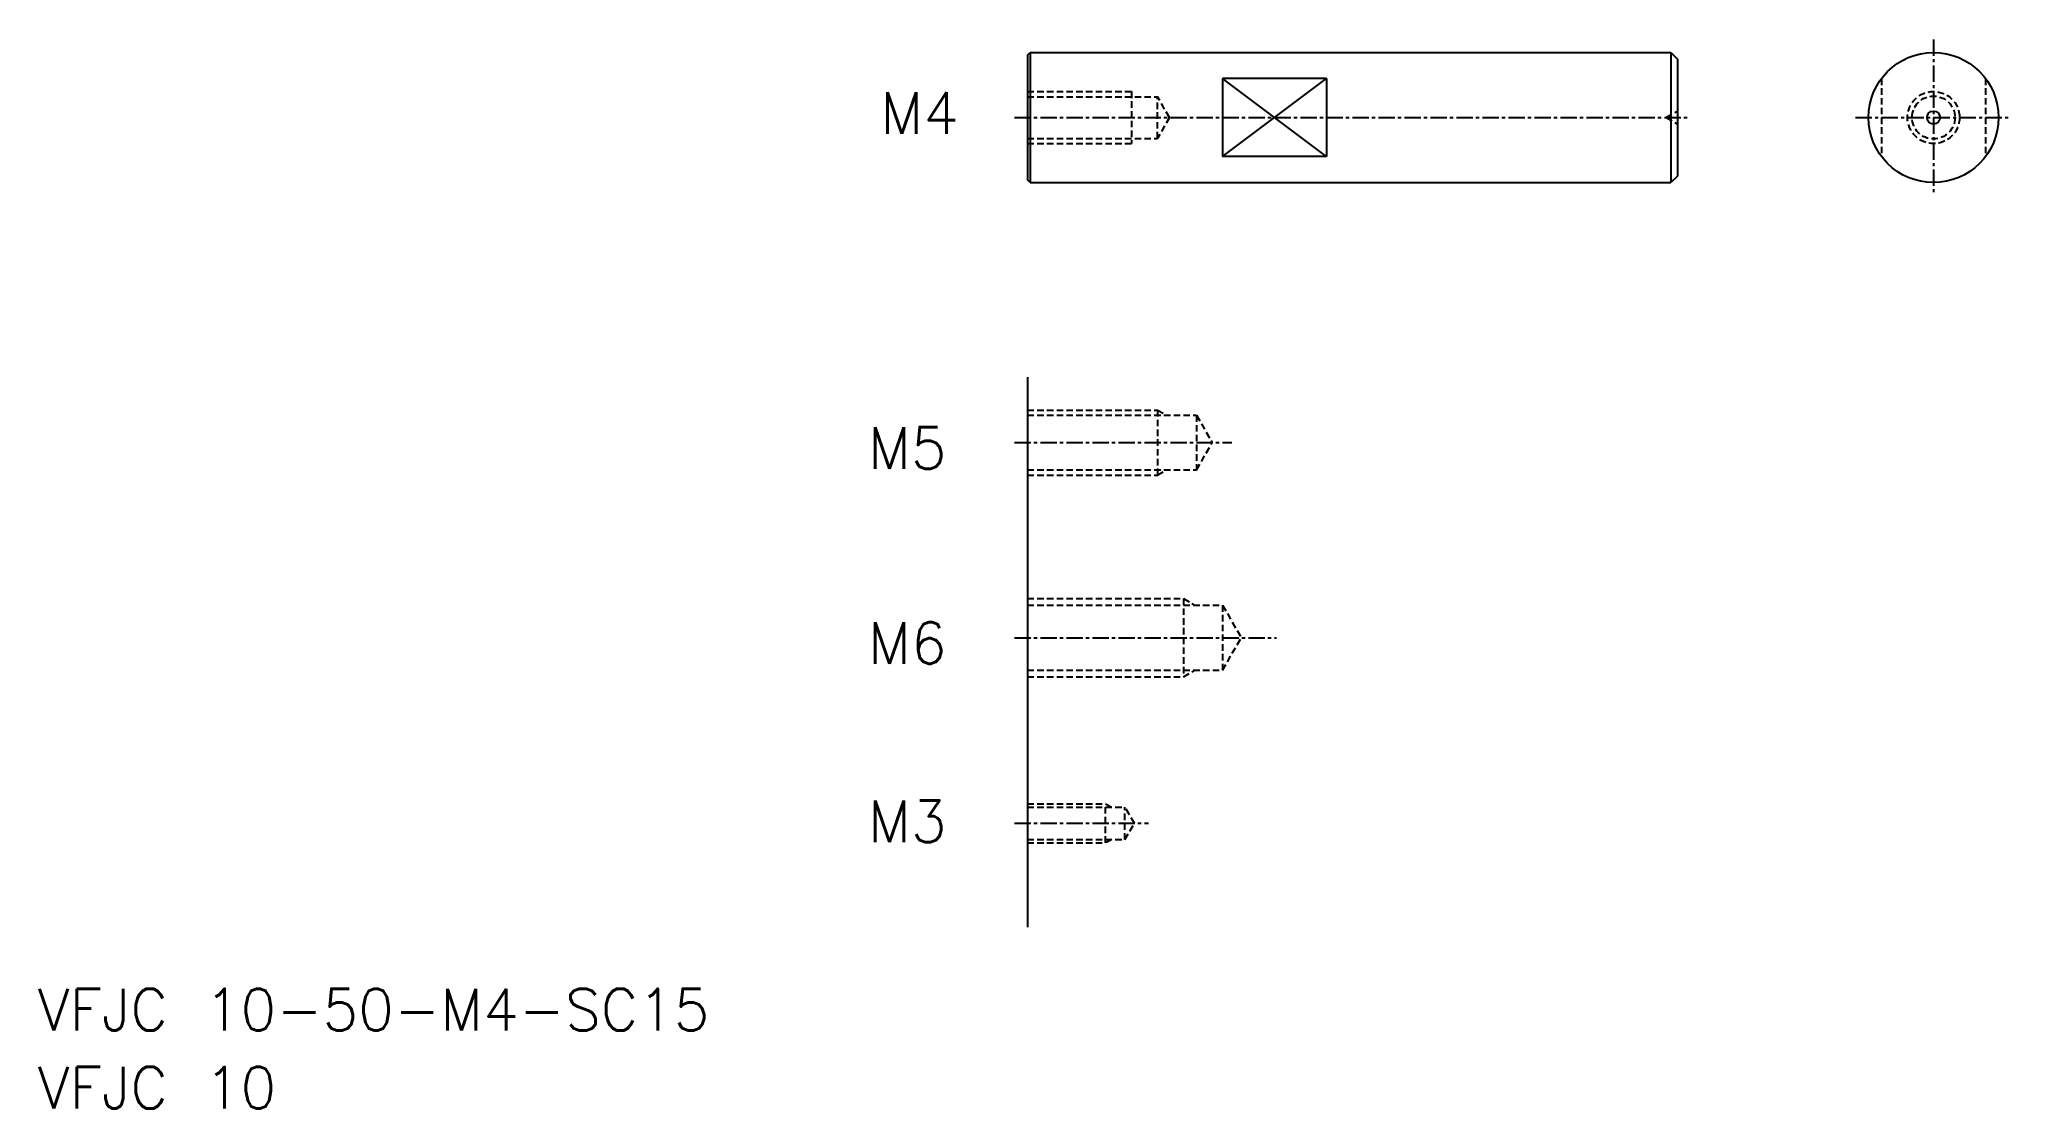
# Model space of a CAD drawing. Extents: x 279 to 431, y -178 to -95.
import ezdxf

# ---------------------------------------------------------------- set-up
doc = ezdxf.new("R2010")
doc.units = 0
doc.linetypes.add('CENTER', pattern=[2, 1.25, -0.25, 0.25, -0.25])
doc.linetypes.add('DASHED', pattern=[0.75, 0.5, -0.25])
doc.layers.get('0').update_dxf_attribs({"linetype": 'CONTINUOUS'})
doc.layers.add('CENTER', color=1, linetype='CENTER')
doc.styles.get("Standard").update_dxf_attribs({"font": 'txt.shx'})

msp = doc.modelspace()

# ---------------------------------------------------------------- linework, layer by layer
at = {"color": 7, "linetype": 'CONTINUOUS'}
for p, q in [((355.43, -96.54), (355.63, -96.34)), ((355.43, -96.54), (355.43, -106.14)), ((355.63, -96.34), (404.93, -96.34)), ((355.63, -96.34), (355.63, -106.34)), ((404.93, -96.34), (404.93, -106.34)), ((404.93, -96.34), (405.43, -96.84)), ((405.43, -96.84), (405.43, -105.84)), ((370.43, -98.34), (370.43, -104.34)), ((378.43, -98.34), (370.43, -98.34)), ((378.43, -98.34), (378.43, -104.34)), ((378.43, -104.34), (370.43, -104.34)), ((355.63, -106.34), (355.43, -106.14)), ((405.43, -105.84), (404.93, -106.34)), ((355.63, -106.34), (404.93, -106.34)), ((361.93, -106.34), (361.93, -106.34)), ((367.93, -106.34), (367.93, -106.34)), ((355.43, -121.3), (355.43, -163.58))]:
    msp.add_line(p, q, dxfattribs=at)
at = {"color": 3, "linetype": 'CONTINUOUS'}
for p, q in [((370.43, -104.34), (378.43, -98.34)), ((378.43, -104.34), (370.43, -98.34))]:
    msp.add_line(p, q, dxfattribs=at)
at = {"color": 3, "linetype": 'DASHED'}
for p, q in [((421.13, -98.34), (421.13, -104.34)), ((429.13, -98.34), (429.13, -104.34)), ((355.43, -99.34), (363.43, -99.34)), ((355.43, -99.74), (365.43, -99.74)), ((363.43, -99.34), (363.43, -103.34)), ((365.43, -102.94), (365.43, -99.74)), ((366.36, -101.34), (365.43, -99.74)), ((366.36, -101.34), (365.43, -102.94)), ((404.57, -101.34), (405.43, -100.84)), ((404.57, -101.34), (405.43, -101.84)), ((355.43, -102.94), (365.43, -102.94)), ((355.43, -103.34), (363.43, -103.34)), ((355.43, -123.83), (365.43, -123.83)), ((355.43, -124.23), (368.43, -124.23)), ((365.43, -123.83), (365.43, -128.83)), ((365.43, -123.83), (366.04, -124.18)), ((368.43, -124.23), (368.43, -128.43)), ((368.43, -124.23), (369.65, -126.33)), ((368.43, -128.43), (369.65, -126.33)), ((355.43, -128.43), (368.43, -128.43)), ((355.43, -128.83), (365.43, -128.83)), ((365.43, -128.83), (366.04, -128.48)), ((355.43, -138.33), (367.43, -138.33)), ((355.43, -138.83), (370.43, -138.83)), ((367.43, -138.33), (367.43, -144.33)), ((367.43, -138.33), (368.3, -138.83)), ((370.43, -138.83), (370.43, -143.83)), ((370.43, -138.83), (371.88, -141.33)), ((370.43, -143.83), (371.88, -141.33)), ((355.43, -143.83), (370.43, -143.83)), ((367.43, -144.33), (368.3, -143.83)), ((355.43, -144.33), (367.43, -144.33)), ((355.43, -154.1), (361.43, -154.1)), ((355.43, -154.35), (362.93, -154.35)), ((361.43, -157.1), (361.43, -154.1)), ((361.43, -154.1), (361.93, -154.35)), ((362.93, -156.85), (362.93, -154.35)), ((363.66, -155.6), (362.93, -154.35)), ((362.93, -156.85), (363.66, -155.6)), ((355.43, -156.85), (362.93, -156.85)), ((355.43, -157.1), (361.43, -157.1)), ((361.93, -156.85), (361.43, -157.1))]:
    msp.add_line(p, q, dxfattribs=at)
msp.add_line((405.43, -101.34), (405.43, -101.34))
at = {"color": 7, "linetype": 'CONTINUOUS'}
for radius in [5, 0.5]:
    msp.add_circle((425.13, -101.34), radius, dxfattribs=at)
at = {"color": 3, "linetype": 'DASHED'}
for radius in [2, 1.65]:
    msp.add_circle((425.13, -101.34), radius, dxfattribs=at)
at = {"layer": 'CENTER', "color": 1, "linetype": 'CENTER'}
for p, q in [((425.13, -95.34), (425.13, -107.34)), ((354.43, -101.34), (406.43, -101.34)), ((419.13, -101.34), (431.13, -101.34)), ((354.43, -126.33), (371.14, -126.33)), ((354.43, -141.33), (374.58, -141.33)), ((354.43, -155.6), (364.74, -155.6))]:
    msp.add_line(p, q, dxfattribs=at)

# ---------------------------------------------------------------- texts
at = {"color": 7, "linetype": 'CONTINUOUS'}
for s, p in [('M4', (344.12, -102.6)), ('M5', (343.17, -128.34)), ('M6', (343.17, -143.34)), ('M3', (343.17, -157.04)), ('VFJC 10-50-M4-SC15', (279.29, -171.52)), ('VFJC 10', (279.29, -177.53))]:
    msp.add_text(s, height=3.2, dxfattribs=at).set_placement(p)

doc.saveas('drawing.dxf')
